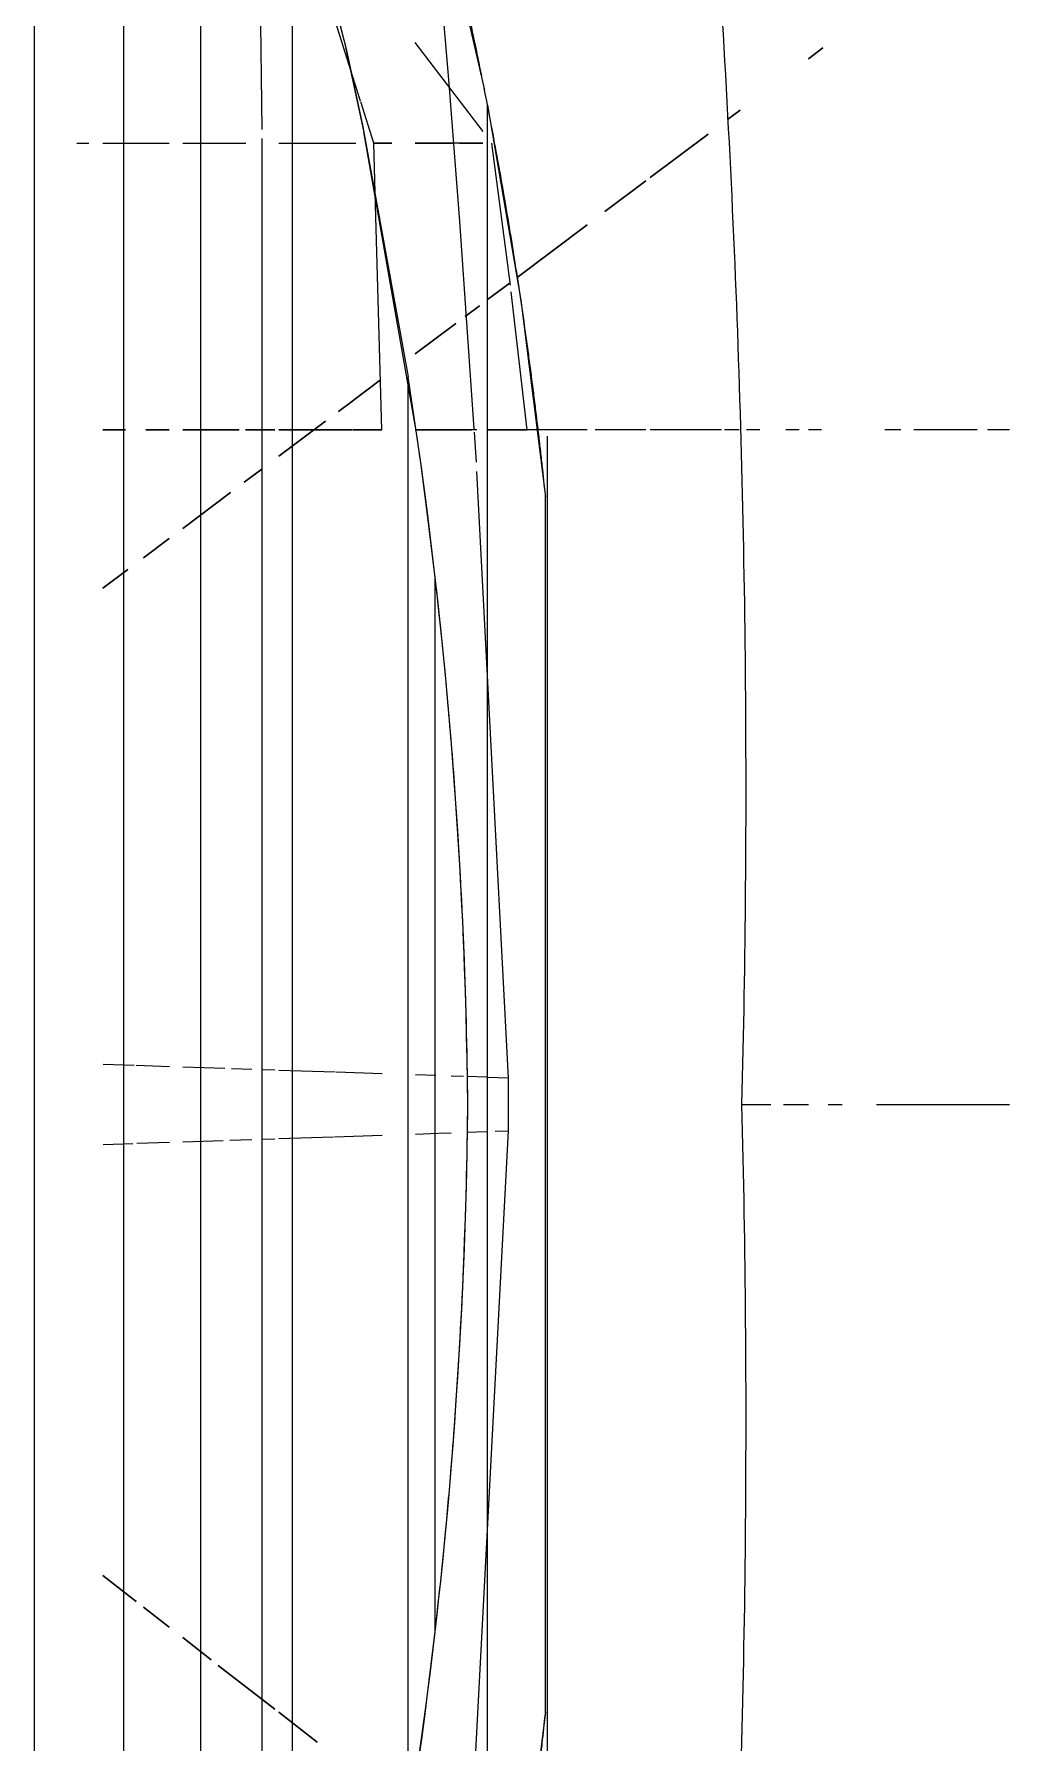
# Model space of a CAD drawing. Header units: inches. Extents: x -1221 to 179, y -822 to 880.
# Drawn here: x 85.26 to 89, y 421.37 to 427.87 of the extents above; entities that cross this region are included whole.
import ezdxf

# ---------------------------------------------------------------- set-up
doc = ezdxf.new("R2010")
doc.units = ezdxf.units.IN
doc.header["$MEASUREMENT"] = 0
doc.layers.add('X1$0$I-FURN', color=30, linetype='Continuous', lineweight=9)

# ---------------------------------------------------------------- blocks, each defined once
blk = doc.blocks.new('X1$0$Allsteel Seating Acuity Work-Conference Chair1 - Fully Adj_ Arms_ Mesh Back-V37-FIRST FLOOR POWER _ SIGNAL')
at = {"layer": 'X1$0$I-FURN', "lineweight": 13}
for p, q in [((-2.5677, 8.0607), (-2.5677, 7.9778)), ((-2.5677, 8.0607), (-2.5677, 7.9778)), ((0, 7.5557), (0, 8.0607)), ((-2.5677, 7.9384), (-2.5677, 7.6971)), ((-2.5677, 7.9384), (-2.5677, 7.6971)), ((-2.5677, 7.6478), (-2.5677, 7.5875)), ((-2.5677, 7.6478), (-2.5677, 7.5875)), ((0, 7.3716), (0, 7.4249)), ((-4.0203, 7.3516), (-3.9793, 7.297)), ((-3.9793, 7.297), (-4.0203, 7.3516)), ((-2.5677, 7.3454), (-2.5677, 7.297)), ((-2.5677, 7.3454), (-2.5677, 7.297)), ((0, 7.201), (0, 7.297)), ((-2.5677, 7.2612), (-2.5677, 7.2099)), ((-2.5677, 7.2612), (-2.5677, 7.2099)), ((0, 7.0434), (0, 7.1529)), ((-2.5677, 7.1115), (-2.5677, 7.0609)), ((-2.5677, 7.1115), (-2.5677, 7.0609)), ((-3.7842, 7.037), (-3.7475, 6.9881)), ((-3.7475, 6.9881), (-3.7842, 7.037)), ((-2.5677, 7.0322), (-2.5677, 6.9772)), ((-2.5677, 7.0322), (-2.5677, 6.9772)), ((-2.5677, 6.9656), (-2.5677, 6.6943)), ((-2.5677, 6.9656), (-2.5677, 6.6943)), ((-3.6922, 6.9144), (-3.5271, 6.6943)), ((-3.5271, 6.6943), (-3.6922, 6.9144)), ((-3.5149, 6.6781), (-3.3975, 6.5216)), ((-3.3975, 6.5216), (-3.5149, 6.6781)), ((-2.5677, 6.6781), (-2.5677, 6.4847)), ((-2.5677, 6.6781), (-2.5677, 6.4847)), ((-3.3472, 6.4546), (-3.1468, 6.1875)), ((-3.1468, 6.1875), (-3.3472, 6.4546)), ((-2.5677, 6.4546), (-2.5677, 6.2582)), ((-2.5677, 6.4546), (-2.5677, 6.3206)), ((-3.0602, 6.2023), (-2.3121, 6.2961)), ((-2.5677, 6.304), (-2.5677, 6.2582)), ((-2.5677, 6.2582), (-2.5677, 6.0751)), ((2.5436, 6.304), (-2.5436, 6.304)), ((2.32, 6.2961), (-2.32, 6.2961)), ((2.3121, 6.2961), (-2.3121, 6.2961)), ((-3.8032, 6.0751), (-3.0602, 6.2023)), ((-2.5677, 6.2261), (-3.0917, 6.1656)), ((-2.5677, 6.2261), (-2.5677, 6.0751)), ((-2.5677, 6.0751), (-2.5677, 6.2261)), ((-2.5677, 6.2261), (-2.5677, 6.0751)), ((-3.1176, 6.1624), (-3.6586, 6.0919)), ((-3.127, 6.1612), (-3.0625, 6.0751)), ((-3.0625, 6.0751), (-3.127, 6.1612)), ((-4.9231, 5.8174), (-3.8596, 6.0641)), ((-3.7027, 6.0582), (-4.0405, 5.8003)), ((3.8032, 6.0751), (-3.8032, 6.0751)), ((-3.6586, 6.0572), (-3.6586, 5.8003)), ((-3.6586, 5.9689), (-3.6586, 6.0572)), ((-3.0394, 6.0444), (-2.9987, 5.9902)), ((-2.9987, 5.9902), (-3.0394, 6.0444)), ((-2.5677, 6.0346), (-2.5677, 5.8003)), ((-2.5677, 6.0346), (-2.5677, 5.8003)), ((-2.5677, 6.0147), (-2.5677, 5.8003)), ((-2.5677, 5.8003), (-2.5677, 6.0147)), ((-3.6586, 5.8003), (-3.6586, 5.9419)), ((-2.9718, 5.9543), (-2.8563, 5.8003)), ((-2.8563, 5.8003), (-2.9718, 5.9543)), ((-2.0054, 5.8761), (-2.2539, 5.8461)), ((-1.9, 5.8761), (-2.0054, 5.8761)), ((1.9, 5.8761), (-1.9, 5.8761)), ((2.0054, 5.8761), (1.9, 5.8761)), ((2.2539, 5.8461), (2.0054, 5.8761)), ((-2.5708, 5.803), (-3.7007, 5.6052)), ((-2.4571, 5.8191), (-2.5394, 5.8075)), ((-2.2539, 5.8461), (-2.4431, 5.821)), ((2.6076, 5.7976), (2.2746, 5.8434)), ((-3.7341, 5.5983), (-2.7689, 5.7733)), ((2.7689, 5.7733), (-2.7689, 5.7733)), ((-3.6586, 5.7113), (-3.6586, 5.6429)), ((-3.6586, 5.6429), (-3.6586, 5.7113)), ((-2.5677, 5.6736), (-3.4238, 5.6495)), ((-2.7571, 5.6682), (-2.679, 5.5641)), ((-2.679, 5.5641), (-2.7571, 5.6682)), ((-2.5677, 5.6736), (-2.5677, 5.5612)), ((-2.5677, 5.5612), (-2.5677, 5.6736)), ((-3.7053, 5.6042), (-4.0173, 5.5372)), ((-4.0171, 5.5373), (-3.7381, 5.5975)), ((-3.8177, 5.5924), (-3.9545, 5.5491)), ((-3.6586, 5.6429), (-3.8154, 5.5932)), ((-3.4238, 5.6495), (-3.6586, 5.6429)), ((-5.247, 5.2195), (-4.0171, 5.5373)), ((-4.0357, 5.5331), (-4.7472, 5.3591)), ((-3.9545, 5.5491), (-4.6123, 5.3407)), ((-3.6586, 5.2809), (-3.6586, 5.5747)), ((-2.6776, 5.5622), (-2.6368, 5.5079)), ((-2.6368, 5.5079), (-2.6776, 5.5622)), ((-2.5677, 5.5593), (-2.5677, 5.2809)), ((-2.5677, 5.2809), (-2.5677, 5.5593)), ((-2.5999, 5.4587), (-2.4666, 5.2809)), ((-2.4666, 5.2809), (-2.5999, 5.4587)), ((2.4267, 5.427), (2.3131, 5.2809)), ((2.3131, 5.2809), (2.4267, 5.427)), ((4.7405, 5.3332), (-4.7405, 5.3332)), ((-2.5677, 5.2655), (-2.5677, 5.1538)), ((-2.5677, 5.1538), (-2.5677, 5.2655)), ((-2.418, 5.2162), (-2.3679, 5.1494)), ((-2.3679, 5.1494), (-2.418, 5.2162)), ((2.3011, 5.2655), (2.1343, 5.051)), ((2.1343, 5.051), (2.3011, 5.2655)), ((-3.6586, 4.9154), (-3.6586, 5.1552)), ((-2.5677, 5.1305), (-2.5677, 4.9154)), ((-2.5677, 4.9154), (-2.5677, 5.1305)), ((-2.3285, 5.097), (-2.1923, 4.9154)), ((-2.1923, 4.9154), (-2.3285, 5.097)), ((2.1135, 5.0243), (2.0289, 4.9154)), ((2.0289, 4.9154), (2.1135, 5.0243)), ((6.9923, 4.985), (-6.9923, 4.985)), ((-3.6586, 4.6117), (-3.6586, 4.8645)), ((-2.5677, 4.8645), (-2.5677, 4.7753)), ((-2.5677, 4.7753), (-2.5677, 4.8645)), ((-2.1541, 4.8645), (-2.0803, 4.7662)), ((-2.0803, 4.7662), (-2.1541, 4.8645)), ((1.9893, 4.8645), (1.9132, 4.7667)), ((1.9132, 4.7667), (1.9893, 4.8645)), ((4.2231, 4.6913), (-4.2231, 4.6913)), ((-2.5677, 4.6984), (-2.5677, 4.6117)), ((-2.5677, 4.6117), (-2.5677, 4.6984)), ((-2.0355, 4.7065), (-1.9644, 4.6117)), ((-1.9644, 4.6117), (-2.0355, 4.7065)), ((1.8908, 4.7379), (1.7927, 4.6117)), ((1.7927, 4.6117), (1.8908, 4.7379)), ((-3.6586, 4.5129), (-3.6586, 4.5579)), ((-7.0092, 4.3503), (7.0092, 4.3503))]:
    blk.add_line(p, q, dxfattribs=at)
at = {"layer": 'X1$0$I-FURN'}
for p, q in [((-0.1005, 6.155), (-2.4086, 6.035)), ((-0.1005, 6.155), (-0.1032, 6.0755)), ((0.1005, 6.155), (-0.1005, 6.155)), ((2.5581, 6.0254), (0.1005, 6.155)), ((0.1022, 6.1048), (0.1005, 6.155)), ((-0.1033, 6.0716), (-0.1059, 5.9959)), ((0.1059, 5.9959), (0.1033, 6.0716)), ((-2.5712, 6.0245), (-3.3424, 5.9707)), ((-2.444, 6.0328), (-2.5581, 6.0254)), ((-0.1062, 5.9842), (-0.1078, 5.9374)), ((-3.8846, 5.929), (-4.7528, 5.8558)), ((-3.3439, 5.9705), (-3.8846, 5.929)), ((0.1094, 5.8894), (0.1078, 5.9374)), ((-0.1098, 5.8786), (-0.1124, 5.8013)), ((0.1124, 5.8013), (0.1095, 5.8872)), ((-0.1166, 5.6746), (-0.1224, 5.4996)), ((0.1226, 5.4933), (0.1166, 5.6746)), ((-0.1226, 5.4954), (-0.1297, 5.2813)), ((0.1297, 5.2813), (0.1228, 5.4889)), ((-4.5819, 5.2068), (-3.7101, 5.2161)), ((-3.6764, 5.2162), (3.6764, 5.2162)), ((-0.1302, 5.2659), (-0.1319, 5.2163)), ((0.1319, 5.2163), (0.1302, 5.2659)), ((-0.1331, 5.1786), (-0.1357, 5.1009)), ((0.1359, 5.095), (0.1331, 5.1786)), ((-0.1365, 5.0757), (-0.1418, 4.9162)), ((0.1418, 4.9162), (0.1367, 5.0695)), ((-0.1435, 4.8654), (-0.1477, 4.7389)), ((0.1476, 4.7408), (0.1435, 4.8654)), ((-0.148, 4.7314), (-0.1519, 4.6127)), ((0.1519, 4.6127), (0.1481, 4.7259))]:
    blk.add_line(p, q, dxfattribs=at)
at = {"layer": 'X1$0$I-FURN', "lineweight": 13, "flags": 128}
blk.add_lwpolyline([(2.3121, 6.2961), (3.0602, 6.2023), (3.8032, 6.0751)], dxfattribs=at)
at = {"layer": 'X1$0$I-FURN', "lineweight": 13}
for centre, radius, start, end in [((0, -10.3529), 19.7214, 61.76295, 118.23705), ((0.1845, -13.2645), 19.2655, 90.54885, 98.81847), ((0.1845, -13.2645), 19.2655, 90.54885, 94.24682), ((-0.1845, -13.2645), 19.2655, 85.75318, 89.45115), ((-0.1845, -13.2645), 19.2655, 81.21675, 89.45115), ((0.1845, -13.2645), 19.2655, 95.29794, 96.52707), ((0.1845, -13.2645), 19.2655, 94.24682, 95.29794), ((-0.1845, -13.2645), 19.2655, 85.52569, 85.75318), ((-0.1845, -13.2645), 19.2655, 84.70206, 85.46059), ((-0.1845, -13.2645), 19.2655, 83.47293, 84.70206)]:
    blk.add_arc(centre, radius, start, end, dxfattribs=at)
for points, knots in [([(0, 7.0434), (-0.5507, 7.0575), (-1.6513, 7.0664), (-3.3025, 7.0218), (-4.6762, 6.938), (-5.4972, 6.8692), (-5.7727, 6.8441)], [0, 0, 0, 0, 0.25, 0.5, 0.75, 0.8765958, 0.8765958, 0.8765958, 0.8765958]), ([(5.4202, 6.8751), (5.2619, 6.8885), (4.5581, 6.9452), (3.3027, 7.0218), (1.6516, 7.0664), (0.5508, 7.0575), (0, 7.0434)], [0.1773832, 0.1773832, 0.1773832, 0.1773832, 0.25, 0.5, 0.75, 1, 1, 1, 1]), ([(-2.5565, 6.2692), (-2.5673, 6.2679), (-2.589, 6.2654), (-2.6333, 6.26), (-2.69, 6.253), (-2.7474, 6.2457), (-2.7931, 6.2397), (-2.8158, 6.2367), (-2.8272, 6.2352)], [0.1428571, 0.1428571, 0.1428571, 0.1428571, 0.1607143, 0.1785714, 0.2142857, 0.25, 0.2678571, 0.2857143, 0.2857143, 0.2857143, 0.2857143]), ([(-2.32, 6.2953), (-2.356, 6.2916), (-2.4129, 6.2855), (-2.4824, 6.2778), (-2.5245, 6.2729), (-2.5458, 6.2705), (-2.5565, 6.2692)], [0.0048199, 0.0048199, 0.0048199, 0.0048199, 0.0714286, 0.1071429, 0.125, 0.1428571, 0.1428571, 0.1428571, 0.1428571]), ([(3.099, 6.1965), (3.0537, 6.2034), (2.9856, 6.2133), (2.9063, 6.2244), (2.8611, 6.2306), (2.8272, 6.2352), (2.7931, 6.2397), (2.7474, 6.2457), (2.69, 6.253), (2.6333, 6.26), (2.589, 6.2654), (2.5564, 6.2692), (2.5245, 6.2729), (2.4824, 6.2778), (2.4129, 6.2855), (2.3562, 6.2915), (2.32, 6.2953)], [0.5714286, 0.5714286, 0.5714286, 0.5714286, 0.6428571, 0.6785714, 0.6964286, 0.7142857, 0.7321429, 0.75, 0.7857143, 0.8214286, 0.8392857, 0.8571429, 0.875, 0.8928571, 0.9285714, 0.9951801, 0.9951801, 0.9951801, 0.9951801]), ([(-2.8272, 6.2352), (-2.8385, 6.2337), (-2.8611, 6.2306), (-2.9063, 6.2244), (-2.9856, 6.2133), (-3.0537, 6.2034), (-3.099, 6.1965)], [0.2857143, 0.2857143, 0.2857143, 0.2857143, 0.3035714, 0.3214286, 0.3571429, 0.4285714, 0.4285714, 0.4285714, 0.4285714]), ([(-3.6429, 6.1055), (-3.6882, 6.0972), (-3.7641, 6.0828), (-3.84, 6.0681), (-3.8706, 6.062)], [0.7142857, 0.7142857, 0.7142857, 0.7142857, 0.7857143, 0.8343123, 0.8343123, 0.8343123, 0.8343123])]:
    blk.add_open_spline(points, degree=3, knots=knots, dxfattribs=at)
for points in [[(-2.3121, 6.2961), (-2.3147, 6.2958), (-2.3173, 6.2955), (-2.32, 6.2953)], [(2.32, 6.2953), (2.3173, 6.2955), (2.3147, 6.2958), (2.3121, 6.2961)], [(-3.099, 6.1965), (-3.1896, 6.1829), (-3.2802, 6.1685), (-3.3709, 6.1533)], [(-3.3709, 6.1533), (-3.4616, 6.1381), (-3.5523, 6.1222), (-3.6429, 6.1055)], [(-3.9137, 6.0533), (-4.0035, 6.0352), (-4.0927, 6.0165), (-4.1813, 5.9971)]]:
    blk.add_open_spline(points, degree=3, dxfattribs=at)
blk = doc.blocks.new('X1')
at = {"layer": 'X1$0$I-FURN', "rotation": 269.9999999999997}
blk.add_blockref('X1$0$Allsteel Seating Acuity Work-Conference Chair1 - Fully Adj_ Arms_ Mesh Back-V37-FIRST FLOOR POWER _ SIGNAL', (80.9146, 423.7943), dxfattribs=at)

msp = doc.modelspace()

# ---------------------------------------------------------------- block references
at = {"color": 253}
msp.add_blockref('X1', (0, 0), dxfattribs=at)

doc.saveas('drawing.dxf')
